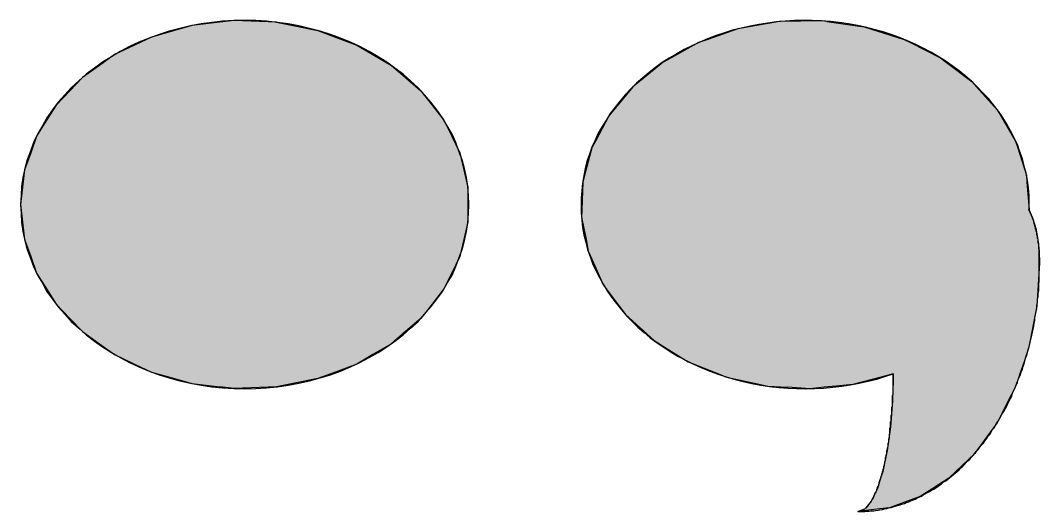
# Model space of a CAD drawing. Extents: x 1329 to 1605, y 497 to 704.
# Drawn here: x 1560.238 to 1561.863, y 501.097 to 501.88 of the extents above; entities that cross this region are included whole.
import ezdxf

# ---------------------------------------------------------------- set-up
doc = ezdxf.new("R2010")
doc.units = 0
doc.layers.add('LSC-DA1', color=7, linetype='CONTINUOUS')

# ---------------------------------------------------------------- blocks, each defined once
blk = doc.blocks.new('*U34')
at = {"layer": 'LSC-DA1', "linetype": 'CONTINUOUS'}
for p, q in [((126.7919, 5.1381), (126.7436, 5.1297)), ((126.8599, 5.1392), (126.7919, 5.1381)), ((126.8675, 5.1381), (126.8599, 5.1392)), ((126.8675, 5.1381), (126.9269, 5.1297)), ((126.7254, 5.1265), (126.6777, 5.1099)), ((126.7436, 5.1297), (126.7254, 5.1265)), ((126.9269, 5.1297), (126.9371, 5.1265)), ((126.9371, 5.1265), (126.9905, 5.1099)), ((126.6628, 5.1047), (126.619, 5.0806)), ((126.6777, 5.1099), (126.6628, 5.1047)), ((126.9905, 5.1099), (127.0007, 5.1047)), ((127.0007, 5.1047), (127.0484, 5.0806)), ((126.6063, 5.0736), (126.5685, 5.0428)), ((126.619, 5.0806), (126.6063, 5.0736)), ((127.0484, 5.0806), (127.0576, 5.0736)), ((127.0576, 5.0736), (127.0984, 5.0428)), ((126.5685, 5.0428), (126.5581, 5.0343)), ((127.0984, 5.0428), (127.1061, 5.0343)), ((126.5581, 5.0343), (126.5279, 4.9979)), ((127.1061, 5.0343), (127.1389, 4.9979)), ((126.5198, 4.9882), (126.4984, 4.9476)), ((126.5279, 4.9979), (126.5198, 4.9882)), ((127.1389, 4.9979), (127.1446, 4.9882)), ((127.1446, 4.9882), (127.1682, 4.9476)), ((126.4984, 4.9476), (126.4928, 4.9369)), ((127.1682, 4.9476), (127.1716, 4.9369)), ((126.4928, 4.9369), (126.4812, 4.8936)), ((127.1716, 4.9369), (127.1854, 4.8936)), ((126.4812, 4.8936), (126.4782, 4.8824)), ((127.1854, 4.8936), (127.1863, 4.8824)), ((126.4782, 4.8824), (126.4768, 4.8392)), ((127.1863, 4.8824), (127.1897, 4.8392)), ((126.4767, 4.8379), (126.4764, 4.8266)), ((126.4764, 4.8266), (126.4768, 4.8242)), ((126.4768, 4.8392), (126.4767, 4.8379)), ((127.1891, 4.8392), (127.1897, 4.8379)), ((127.1898, 4.8379), (127.1891, 4.8392)), ((127.1897, 4.8392), (127.1898, 4.8379)), ((127.1897, 4.8379), (127.1946, 4.8266)), ((127.1946, 4.8266), (127.1956, 4.8242)), ((126.4768, 4.8242), (126.48, 4.8085)), ((126.48, 4.8085), (126.4835, 4.7912)), ((127.1956, 4.8242), (127.2002, 4.8085)), ((127.2002, 4.8085), (127.2037, 4.7912)), ((126.4835, 4.7912), (126.4872, 4.7728)), ((127.2037, 4.7912), (127.2058, 4.7728)), ((126.4872, 4.7728), (126.4875, 4.7715)), ((126.4875, 4.7715), (126.4955, 4.7538)), ((127.2058, 4.7728), (127.2058, 4.7715)), ((127.2058, 4.7715), (127.2065, 4.7538)), ((126.4955, 4.7538), (126.5111, 4.7192)), ((127.2065, 4.7538), (127.2043, 4.7192)), ((126.5111, 4.7192), (126.5364, 4.685)), ((127.2043, 4.7192), (127.2021, 4.685)), ((126.5364, 4.685), (126.5464, 4.6715)), ((127.2021, 4.685), (127.1994, 4.6715)), ((126.5464, 4.6715), (126.592, 4.6301)), ((127.1994, 4.6715), (127.1913, 4.6301)), ((126.592, 4.6301), (126.6111, 4.6183)), ((127.1913, 4.6301), (127.189, 4.6183)), ((126.6111, 4.6183), (126.6464, 4.5966)), ((127.189, 4.6183), (127.1816, 4.5966)), ((126.6464, 4.5966), (126.6949, 4.5772)), ((127.1816, 4.5966), (127.175, 4.5772)), ((126.6949, 4.5772), (126.7075, 4.5721)), ((126.7075, 4.5721), (126.7615, 4.5602)), ((126.954, 4.5721), (126.9086, 4.5602)), ((126.9733, 4.5772), (126.954, 4.5721)), ((126.9732, 4.5721), (126.9728, 4.5602)), ((126.9733, 4.5772), (126.9732, 4.5721)), ((127.1733, 4.5721), (127.1692, 4.5602)), ((127.175, 4.5772), (127.1733, 4.5721)), ((126.7615, 4.5602), (126.7732, 4.5577)), ((126.7732, 4.5577), (126.8045, 4.5558)), ((126.841, 4.5536), (126.8045, 4.5558)), ((126.8632, 4.5558), (126.841, 4.5536)), ((126.8822, 4.5577), (126.8632, 4.5558)), ((126.9086, 4.5602), (126.8822, 4.5577)), ((126.9726, 4.5536), (126.972, 4.5341)), ((126.9727, 4.5558), (126.9726, 4.5536)), ((126.9728, 4.5602), (126.9727, 4.5577)), ((126.9727, 4.5577), (126.9727, 4.5558)), ((127.1666, 4.5536), (127.1566, 4.5341)), ((127.1677, 4.5558), (127.1666, 4.5536)), ((127.1683, 4.5577), (127.1677, 4.5558)), ((127.1692, 4.5602), (127.1683, 4.5577)), ((126.972, 4.5341), (126.9692, 4.4993)), ((127.1566, 4.5341), (127.1387, 4.4993)), ((126.9687, 4.4929), (126.9634, 4.4549)), ((126.9692, 4.4993), (126.9687, 4.4929)), ((127.1341, 4.4929), (127.1063, 4.4549)), ((127.1387, 4.4993), (127.1341, 4.4929)), ((126.9634, 4.4549), (126.9624, 4.4505)), ((127.1063, 4.4549), (127.1031, 4.4505)), ((126.9624, 4.4505), (126.9564, 4.4218)), ((127.1031, 4.4505), (127.0731, 4.4218)), ((126.9564, 4.4218), (126.953, 4.4109)), ((127.0731, 4.4218), (127.0617, 4.4109)), ((126.953, 4.4109), (126.9479, 4.3946)), ((127.0617, 4.4109), (127.0362, 4.3946)), ((126.9479, 4.3946), (126.9417, 4.3817)), ((127.0362, 4.3946), (127.016, 4.3817)), ((126.9382, 4.3744), (126.9293, 4.3638)), ((126.9417, 4.3817), (126.9382, 4.3744)), ((126.9961, 4.3744), (126.9672, 4.3638)), ((127.016, 4.3817), (126.9961, 4.3744)), ((126.952, 4.362), (126.9169, 4.3578)), ((126.9169, 4.3578), (126.9278, 4.362)), ((126.9293, 4.3638), (126.9278, 4.362)), ((126.9672, 4.3638), (126.952, 4.362))]:
    blk.add_line(p, q, dxfattribs=at)
for points in [[(126.7919, 5.1381), (126.7436, 5.1297), (126.9269, 5.1297)], [(126.8599, 5.1392), (126.7919, 5.1381), (126.8675, 5.1381)], [(126.7254, 5.1265), (126.6777, 5.1099), (126.9905, 5.1099)], [(126.7436, 5.1297), (126.7254, 5.1265), (126.9371, 5.1265)], [(126.6628, 5.1047), (126.619, 5.0806), (127.0484, 5.0806)], [(126.6777, 5.1099), (126.6628, 5.1047), (127.0007, 5.1047)], [(126.6063, 5.0736), (126.5685, 5.0428), (127.0984, 5.0428)], [(126.619, 5.0806), (126.6063, 5.0736), (127.0576, 5.0736)], [(126.5685, 5.0428), (126.5581, 5.0343), (127.1061, 5.0343)], [(126.5581, 5.0343), (126.5279, 4.9979), (127.1389, 4.9979)], [(126.5198, 4.9882), (126.4984, 4.9476), (127.1682, 4.9476)], [(126.5279, 4.9979), (126.5198, 4.9882), (127.1446, 4.9882)], [(126.4984, 4.9476), (126.4928, 4.9369), (127.1716, 4.9369)], [(126.4928, 4.9369), (126.4812, 4.8936), (127.1854, 4.8936)], [(126.4812, 4.8936), (126.4782, 4.8824), (127.1863, 4.8824)], [(126.4782, 4.8824), (126.4768, 4.8392), (127.1897, 4.8392)], [(126.4767, 4.8379), (126.4764, 4.8266), (127.1946, 4.8266)], [(126.4764, 4.8266), (126.4768, 4.8242), (127.1956, 4.8242)], [(126.4768, 4.8392), (126.4767, 4.8379), (127.1897, 4.8379)], [(126.4768, 4.8242), (126.48, 4.8085), (127.2002, 4.8085)], [(126.48, 4.8085), (126.4835, 4.7912), (127.2037, 4.7912)], [(126.4835, 4.7912), (126.4872, 4.7728), (127.2058, 4.7728)], [(126.4872, 4.7728), (126.4875, 4.7715), (127.2058, 4.7715)], [(126.4875, 4.7715), (126.4955, 4.7538), (127.2065, 4.7538)], [(126.4955, 4.7538), (126.5111, 4.7192), (127.2043, 4.7192)], [(126.5111, 4.7192), (126.5364, 4.685), (127.2021, 4.685)], [(126.5364, 4.685), (126.5464, 4.6715), (127.1994, 4.6715)], [(126.5464, 4.6715), (126.592, 4.6301), (127.1913, 4.6301)], [(126.592, 4.6301), (126.6111, 4.6183), (127.189, 4.6183)], [(126.6111, 4.6183), (126.6464, 4.5966), (127.1816, 4.5966)], [(126.6464, 4.5966), (126.6949, 4.5772), (127.175, 4.5772)], [(126.6949, 4.5772), (126.7075, 4.5721), (126.954, 4.5721)], [(126.7075, 4.5721), (126.7615, 4.5602), (126.9086, 4.5602)], [(126.9732, 4.5721), (126.9728, 4.5602), (127.1692, 4.5602)], [(126.9733, 4.5772), (126.9732, 4.5721), (127.1733, 4.5721)], [(126.7615, 4.5602), (126.7732, 4.5577), (126.8822, 4.5577)], [(126.7732, 4.5577), (126.8045, 4.5558), (126.8632, 4.5558)], [(126.9726, 4.5536), (126.972, 4.5341), (127.1566, 4.5341)], [(126.9727, 4.5558), (126.9726, 4.5536), (127.1666, 4.5536)], [(126.9728, 4.5602), (126.9727, 4.5577), (127.1683, 4.5577)], [(126.9727, 4.5577), (126.9727, 4.5558), (127.1677, 4.5558)], [(126.972, 4.5341), (126.9692, 4.4993), (127.1387, 4.4993)], [(126.9687, 4.4929), (126.9634, 4.4549), (127.1063, 4.4549)], [(126.9692, 4.4993), (126.9687, 4.4929), (127.1341, 4.4929)], [(126.9634, 4.4549), (126.9624, 4.4505), (127.1031, 4.4505)], [(126.9624, 4.4505), (126.9564, 4.4218), (127.0731, 4.4218)], [(126.9564, 4.4218), (126.953, 4.4109), (127.0617, 4.4109)], [(126.953, 4.4109), (126.9479, 4.3946), (127.0362, 4.3946)], [(126.9479, 4.3946), (126.9417, 4.3817), (127.016, 4.3817)], [(126.9382, 4.3744), (126.9293, 4.3638), (126.9672, 4.3638)], [(126.9417, 4.3817), (126.9382, 4.3744), (126.9961, 4.3744)], [(126.9293, 4.3638), (126.9278, 4.362), (126.952, 4.362)]]:
    blk.add_solid(points, dxfattribs=at)
at = {"layer": 'LSC-DA1', "linetype": 'CONTINUOUS', "extrusion": (0, 0, -1)}
for points in [[(-126.7919, 5.1381), (-126.8675, 5.1381), (-126.9269, 5.1297)], [(-126.7254, 5.1265), (-126.9371, 5.1265), (-126.9905, 5.1099)], [(-126.7436, 5.1297), (-126.9269, 5.1297), (-126.9371, 5.1265)], [(-126.6628, 5.1047), (-127.0007, 5.1047), (-127.0484, 5.0806)], [(-126.6777, 5.1099), (-126.9905, 5.1099), (-127.0007, 5.1047)], [(-126.6063, 5.0736), (-127.0576, 5.0736), (-127.0984, 5.0428)], [(-126.619, 5.0806), (-127.0484, 5.0806), (-127.0576, 5.0736)], [(-126.5685, 5.0428), (-127.0984, 5.0428), (-127.1061, 5.0343)], [(-126.5581, 5.0343), (-127.1061, 5.0343), (-127.1389, 4.9979)], [(-126.5198, 4.9882), (-127.1446, 4.9882), (-127.1682, 4.9476)], [(-126.5279, 4.9979), (-127.1389, 4.9979), (-127.1446, 4.9882)], [(-126.4984, 4.9476), (-127.1682, 4.9476), (-127.1716, 4.9369)], [(-126.4928, 4.9369), (-127.1716, 4.9369), (-127.1854, 4.8936)], [(-126.4812, 4.8936), (-127.1854, 4.8936), (-127.1863, 4.8824)], [(-126.4782, 4.8824), (-127.1863, 4.8824), (-127.1897, 4.8392)], [(-126.4764, 4.8266), (-127.1946, 4.8266), (-127.1956, 4.8242)], [(-126.4767, 4.8379), (-127.1897, 4.8379), (-127.1946, 4.8266)], [(-126.4768, 4.8392), (-127.1891, 4.8392), (-127.1897, 4.8379)], [(-127.1891, 4.8392), (-127.1897, 4.8392), (-127.1898, 4.8379)], [(-126.4768, 4.8242), (-127.1956, 4.8242), (-127.2002, 4.8085)], [(-126.48, 4.8085), (-127.2002, 4.8085), (-127.2037, 4.7912)], [(-126.4835, 4.7912), (-127.2037, 4.7912), (-127.2058, 4.7728)], [(-126.4872, 4.7728), (-127.2058, 4.7728), (-127.2058, 4.7715)], [(-126.4875, 4.7715), (-127.2058, 4.7715), (-127.2065, 4.7538)], [(-126.4955, 4.7538), (-127.2065, 4.7538), (-127.2043, 4.7192)], [(-126.5111, 4.7192), (-127.2043, 4.7192), (-127.2021, 4.685)], [(-126.5364, 4.685), (-127.2021, 4.685), (-127.1994, 4.6715)], [(-126.5464, 4.6715), (-127.1994, 4.6715), (-127.1913, 4.6301)], [(-126.592, 4.6301), (-127.1913, 4.6301), (-127.189, 4.6183)], [(-126.6111, 4.6183), (-127.189, 4.6183), (-127.1816, 4.5966)], [(-126.6464, 4.5966), (-127.1816, 4.5966), (-127.175, 4.5772)], [(-126.6949, 4.5772), (-126.9733, 4.5772), (-126.954, 4.5721)], [(-126.7075, 4.5721), (-126.954, 4.5721), (-126.9086, 4.5602)], [(-126.9732, 4.5721), (-127.1733, 4.5721), (-127.1692, 4.5602)], [(-126.9733, 4.5772), (-127.175, 4.5772), (-127.1733, 4.5721)], [(-126.7615, 4.5602), (-126.9086, 4.5602), (-126.8822, 4.5577)], [(-126.7732, 4.5577), (-126.8822, 4.5577), (-126.8632, 4.5558)], [(-126.8045, 4.5558), (-126.8632, 4.5558), (-126.841, 4.5536)], [(-126.9726, 4.5536), (-127.1666, 4.5536), (-127.1566, 4.5341)], [(-126.9727, 4.5577), (-127.1683, 4.5577), (-127.1677, 4.5558)], [(-126.9727, 4.5558), (-127.1677, 4.5558), (-127.1666, 4.5536)], [(-126.9728, 4.5602), (-127.1692, 4.5602), (-127.1683, 4.5577)], [(-126.972, 4.5341), (-127.1566, 4.5341), (-127.1387, 4.4993)], [(-126.9687, 4.4929), (-127.1341, 4.4929), (-127.1063, 4.4549)], [(-126.9692, 4.4993), (-127.1387, 4.4993), (-127.1341, 4.4929)], [(-126.9634, 4.4549), (-127.1063, 4.4549), (-127.1031, 4.4505)], [(-126.9624, 4.4505), (-127.1031, 4.4505), (-127.0731, 4.4218)], [(-126.9564, 4.4218), (-127.0731, 4.4218), (-127.0617, 4.4109)], [(-126.953, 4.4109), (-127.0617, 4.4109), (-127.0362, 4.3946)], [(-126.9479, 4.3946), (-127.0362, 4.3946), (-127.016, 4.3817)], [(-126.9382, 4.3744), (-126.9961, 4.3744), (-126.9672, 4.3638)], [(-126.9417, 4.3817), (-127.016, 4.3817), (-126.9961, 4.3744)], [(-126.9278, 4.362), (-126.952, 4.362), (-126.9169, 4.3578)], [(-126.9293, 4.3638), (-126.9672, 4.3638), (-126.952, 4.362)]]:
    blk.add_solid(points, dxfattribs=at)
blk = doc.blocks.new('*U35')
at = {"layer": 'LSC-DA1', "linetype": 'CONTINUOUS'}
for p, q in [((125.9, 5.1371), (125.8552, 5.1318)), ((125.9225, 5.1397), (125.9, 5.1371)), ((125.9903, 5.1371), (125.9225, 5.1397)), ((125.9903, 5.1371), (126.0168, 5.1318)), ((125.8276, 5.1239), (125.7911, 5.1135)), ((125.8552, 5.1318), (125.8276, 5.1239)), ((126.0168, 5.1318), (126.0563, 5.1239)), ((126.0563, 5.1239), (126.084, 5.1135)), ((125.7911, 5.1135), (125.7641, 5.1008)), ((126.084, 5.1135), (126.1181, 5.1008)), ((125.7322, 5.0857), (125.708, 5.0684)), ((125.7641, 5.1008), (125.7322, 5.0857)), ((126.1181, 5.1008), (126.1439, 5.0857)), ((126.1439, 5.0857), (126.1734, 5.0684)), ((125.708, 5.0684), (125.6809, 5.0492)), ((126.1734, 5.0684), (126.1958, 5.0492)), ((125.6809, 5.0492), (125.6607, 5.0281)), ((126.1958, 5.0492), (126.2203, 5.0281)), ((125.6607, 5.0281), (125.6389, 5.0053)), ((126.2203, 5.0281), (126.2381, 5.0053)), ((125.6389, 5.0053), (125.6237, 4.9812)), ((126.2381, 5.0053), (126.257, 4.9812)), ((125.6237, 4.9812), (125.6078, 4.9558)), ((126.257, 4.9812), (126.2694, 4.9558)), ((125.6078, 4.9558), (125.5984, 4.9294)), ((126.2694, 4.9558), (126.2822, 4.9294)), ((125.5984, 4.9294), (125.5887, 4.9023)), ((126.2822, 4.9294), (126.2886, 4.9023)), ((125.5887, 4.9023), (125.5855, 4.8747)), ((126.2886, 4.9023), (126.2951, 4.8747)), ((125.5855, 4.8747), (125.5822, 4.8468)), ((126.2951, 4.8747), (126.2951, 4.8468)), ((125.5822, 4.8468), (125.5855, 4.8189)), ((126.2951, 4.8468), (126.2951, 4.8189)), ((125.5855, 4.8189), (125.5887, 4.7913)), ((126.2951, 4.8189), (126.2886, 4.7913)), ((125.5887, 4.7913), (125.5984, 4.7642)), ((126.2886, 4.7913), (126.2822, 4.7642)), ((125.5984, 4.7642), (125.6078, 4.7378)), ((126.2822, 4.7642), (126.2694, 4.7378)), ((125.6078, 4.7378), (125.6237, 4.7124)), ((126.2694, 4.7378), (126.257, 4.7124)), ((125.6237, 4.7124), (125.6389, 4.6883)), ((126.257, 4.7124), (126.2381, 4.6883)), ((125.6389, 4.6883), (125.6607, 4.6655)), ((126.2381, 4.6883), (126.2203, 4.6655)), ((125.6607, 4.6655), (125.6809, 4.6444)), ((126.2203, 4.6655), (126.1958, 4.6444)), ((125.6809, 4.6444), (125.708, 4.6252)), ((126.1958, 4.6444), (126.1734, 4.6252)), ((125.708, 4.6252), (125.7322, 4.6079)), ((126.1734, 4.6252), (126.1439, 4.6079)), ((125.7322, 4.6079), (125.7641, 4.5928)), ((126.1439, 4.6079), (126.1181, 4.5928)), ((125.7641, 4.5928), (125.7911, 4.5801)), ((126.1181, 4.5928), (126.084, 4.5801)), ((125.7911, 4.5801), (125.8276, 4.5697)), ((125.8276, 4.5697), (125.8552, 4.5618)), ((126.0563, 4.5697), (126.0168, 4.5618)), ((126.084, 4.5801), (126.0563, 4.5697)), ((125.8552, 4.5618), (125.9, 4.5565)), ((125.9225, 4.5539), (125.9, 4.5565)), ((125.9903, 4.5565), (125.9225, 4.5539)), ((126.0168, 4.5618), (125.9903, 4.5565))]:
    blk.add_line(p, q, dxfattribs=at)
for points in [[(125.9, 5.1371), (125.8552, 5.1318), (126.0168, 5.1318)], [(125.9225, 5.1397), (125.9, 5.1371), (125.9903, 5.1371)], [(125.8276, 5.1239), (125.7911, 5.1135), (126.084, 5.1135)], [(125.8552, 5.1318), (125.8276, 5.1239), (126.0563, 5.1239)], [(125.7911, 5.1135), (125.7641, 5.1008), (126.1181, 5.1008)], [(125.7322, 5.0857), (125.708, 5.0684), (126.1734, 5.0684)], [(125.7641, 5.1008), (125.7322, 5.0857), (126.1439, 5.0857)], [(125.708, 5.0684), (125.6809, 5.0492), (126.1958, 5.0492)], [(125.6809, 5.0492), (125.6607, 5.0281), (126.2203, 5.0281)], [(125.6607, 5.0281), (125.6389, 5.0053), (126.2381, 5.0053)], [(125.6389, 5.0053), (125.6237, 4.9812), (126.257, 4.9812)], [(125.6237, 4.9812), (125.6078, 4.9558), (126.2694, 4.9558)], [(125.6078, 4.9558), (125.5984, 4.9294), (126.2822, 4.9294)], [(125.5984, 4.9294), (125.5887, 4.9023), (126.2886, 4.9023)], [(125.5887, 4.9023), (125.5855, 4.8747), (126.2951, 4.8747)], [(125.5855, 4.8747), (125.5822, 4.8468), (126.2951, 4.8468)], [(125.5822, 4.8468), (125.5855, 4.8189), (126.2951, 4.8189)], [(125.5855, 4.8189), (125.5887, 4.7913), (126.2886, 4.7913)], [(125.5887, 4.7913), (125.5984, 4.7642), (126.2822, 4.7642)], [(125.5984, 4.7642), (125.6078, 4.7378), (126.2694, 4.7378)], [(125.6078, 4.7378), (125.6237, 4.7124), (126.257, 4.7124)], [(125.6237, 4.7124), (125.6389, 4.6883), (126.2381, 4.6883)], [(125.6389, 4.6883), (125.6607, 4.6655), (126.2203, 4.6655)], [(125.6607, 4.6655), (125.6809, 4.6444), (126.1958, 4.6444)], [(125.6809, 4.6444), (125.708, 4.6252), (126.1734, 4.6252)], [(125.708, 4.6252), (125.7322, 4.6079), (126.1439, 4.6079)], [(125.7322, 4.6079), (125.7641, 4.5928), (126.1181, 4.5928)], [(125.7641, 4.5928), (125.7911, 4.5801), (126.084, 4.5801)], [(125.7911, 4.5801), (125.8276, 4.5697), (126.0563, 4.5697)], [(125.8276, 4.5697), (125.8552, 4.5618), (126.0168, 4.5618)], [(125.8552, 4.5618), (125.9, 4.5565), (125.9903, 4.5565)]]:
    blk.add_solid(points, dxfattribs=at)
at = {"layer": 'LSC-DA1', "linetype": 'CONTINUOUS', "extrusion": (0, 0, -1)}
for points in [[(-125.9, 5.1371), (-125.9903, 5.1371), (-126.0168, 5.1318)], [(-125.8276, 5.1239), (-126.0563, 5.1239), (-126.084, 5.1135)], [(-125.8552, 5.1318), (-126.0168, 5.1318), (-126.0563, 5.1239)], [(-125.7911, 5.1135), (-126.084, 5.1135), (-126.1181, 5.1008)], [(-125.7322, 5.0857), (-126.1439, 5.0857), (-126.1734, 5.0684)], [(-125.7641, 5.1008), (-126.1181, 5.1008), (-126.1439, 5.0857)], [(-125.708, 5.0684), (-126.1734, 5.0684), (-126.1958, 5.0492)], [(-125.6809, 5.0492), (-126.1958, 5.0492), (-126.2203, 5.0281)], [(-125.6607, 5.0281), (-126.2203, 5.0281), (-126.2381, 5.0053)], [(-125.6389, 5.0053), (-126.2381, 5.0053), (-126.257, 4.9812)], [(-125.6237, 4.9812), (-126.257, 4.9812), (-126.2694, 4.9558)], [(-125.6078, 4.9558), (-126.2694, 4.9558), (-126.2822, 4.9294)], [(-125.5984, 4.9294), (-126.2822, 4.9294), (-126.2886, 4.9023)], [(-125.5887, 4.9023), (-126.2886, 4.9023), (-126.2951, 4.8747)], [(-125.5855, 4.8747), (-126.2951, 4.8747), (-126.2951, 4.8468)], [(-125.5822, 4.8468), (-126.2951, 4.8468), (-126.2951, 4.8189)], [(-125.5855, 4.8189), (-126.2951, 4.8189), (-126.2886, 4.7913)], [(-125.5887, 4.7913), (-126.2886, 4.7913), (-126.2822, 4.7642)], [(-125.5984, 4.7642), (-126.2822, 4.7642), (-126.2694, 4.7378)], [(-125.6078, 4.7378), (-126.2694, 4.7378), (-126.257, 4.7124)], [(-125.6237, 4.7124), (-126.257, 4.7124), (-126.2381, 4.6883)], [(-125.6389, 4.6883), (-126.2381, 4.6883), (-126.2203, 4.6655)], [(-125.6607, 4.6655), (-126.2203, 4.6655), (-126.1958, 4.6444)], [(-125.6809, 4.6444), (-126.1958, 4.6444), (-126.1734, 4.6252)], [(-125.708, 4.6252), (-126.1734, 4.6252), (-126.1439, 4.6079)], [(-125.7322, 4.6079), (-126.1439, 4.6079), (-126.1181, 4.5928)], [(-125.7641, 4.5928), (-126.1181, 4.5928), (-126.084, 4.5801)], [(-125.7911, 4.5801), (-126.084, 4.5801), (-126.0563, 4.5697)], [(-125.8276, 4.5697), (-126.0563, 4.5697), (-126.0168, 4.5618)], [(-125.8552, 4.5618), (-126.0168, 4.5618), (-125.9903, 4.5565)], [(-125.9, 4.5565), (-125.9903, 4.5565), (-125.9225, 4.5539)]]:
    blk.add_solid(points, dxfattribs=at)
blk = doc.blocks.new('A$C54134F2F')
at = {"layer": 'LSC-DA1'}
blk.add_line((127.1899, 4.8392), (127.1899, 4.8378), dxfattribs=at)
for points in [[(125.582, 4.8468, 0), (125.583, 4.8324, 0), (125.584, 4.8181, 0), (125.586, 4.8038, 0), (125.589, 4.7896, 0), (125.593, 4.7755, 0), (125.598, 4.7617, 0), (125.603, 4.748, 0), (125.609, 4.7346, 0), (125.617, 4.7214, 0), (125.624, 4.7086, 0), (125.633, 4.696, 0), (125.642, 4.6839, 0), (125.653, 4.6721, 0), (125.663, 4.6608, 0), (125.675, 4.6499, 0), (125.687, 4.6394, 0), (125.7, 4.6295, 0), (125.713, 4.6201, 0), (125.727, 4.6113, 0), (125.741, 4.603, 0), (125.756, 4.5953, 0), (125.771, 4.5882, 0), (125.787, 4.5817, 0), (125.803, 4.5759, 0), (125.819, 4.5707, 0), (125.836, 4.5662, 0), (125.853, 4.5623, 0), (125.87, 4.5592, 0), (125.887, 4.5567, 0), (125.904, 4.555, 0), (125.922, 4.5539, 0), (125.939, 4.5536, 0), (125.957, 4.5539, 0), (125.974, 4.555, 0), (125.992, 4.5567, 0), (126.009, 4.5592, 0), (126.026, 4.5623, 0), (126.043, 4.5662, 0), (126.06, 4.5707, 0), (126.076, 4.5759, 0), (126.092, 4.5817, 0), (126.108, 4.5882, 0), (126.123, 4.5953, 0), (126.138, 4.603, 0), (126.152, 4.6113, 0), (126.166, 4.6201, 0), (126.179, 4.6295, 0), (126.192, 4.6394, 0), (126.204, 4.6499, 0), (126.216, 4.6608, 0), (126.226, 4.6721, 0), (126.236, 4.6839, 0), (126.246, 4.696, 0), (126.255, 4.7086, 0), (126.262, 4.7214, 0), (126.27, 4.7346, 0), (126.276, 4.748, 0), (126.281, 4.7617, 0), (126.286, 4.7755, 0), (126.29, 4.7896, 0), (126.293, 4.8038, 0), (126.295, 4.8181, 0), (126.296, 4.8324, 0), (126.297, 4.8468, 0), (126.296, 4.8612, 0), (126.295, 4.8755, 0), (126.293, 4.8898, 0), (126.29, 4.904, 0), (126.286, 4.9181, 0), (126.281, 4.9319, 0), (126.276, 4.9456, 0), (126.27, 4.959, 0), (126.262, 4.9722, 0), (126.255, 4.985, 0), (126.246, 4.9976, 0), (126.236, 5.0097, 0), (126.226, 5.0215, 0), (126.216, 5.0328, 0), (126.204, 5.0437, 0), (126.192, 5.0542, 0), (126.179, 5.0641, 0), (126.166, 5.0735, 0), (126.152, 5.0823, 0), (126.138, 5.0906, 0), (126.123, 5.0983, 0), (126.108, 5.1054, 0), (126.092, 5.1119, 0), (126.076, 5.1177, 0), (126.06, 5.1229, 0), (126.043, 5.1274, 0), (126.026, 5.1313, 0), (126.009, 5.1344, 0), (125.992, 5.1369, 0), (125.974, 5.1386, 0), (125.957, 5.1397, 0), (125.939, 5.14, 0), (125.922, 5.1397, 0), (125.904, 5.1386, 0), (125.887, 5.1369, 0), (125.87, 5.1344, 0), (125.853, 5.1313, 0), (125.836, 5.1274, 0), (125.819, 5.1229, 0), (125.803, 5.1177, 0), (125.787, 5.1119, 0), (125.771, 5.1054, 0), (125.756, 5.0983, 0), (125.741, 5.0906, 0), (125.727, 5.0823, 0), (125.713, 5.0735, 0), (125.7, 5.0641, 0), (125.687, 5.0542, 0), (125.675, 5.0437, 0), (125.663, 5.0328, 0), (125.653, 5.0215, 0), (125.642, 5.0097, 0), (125.633, 4.9976, 0), (125.624, 4.985, 0), (125.617, 4.9722, 0), (125.609, 4.959, 0), (125.603, 4.9456, 0), (125.598, 4.9319, 0), (125.593, 4.9181, 0), (125.589, 4.904, 0), (125.586, 4.8898, 0), (125.584, 4.8755, 0), (125.583, 4.8612, 0), (125.582, 4.8468, 0)], [(127.19, 4.8379, 0), (127.19, 4.8497, 0), (127.19, 4.8615, 0), (127.189, 4.8732, 0), (127.187, 4.8849, 0), (127.185, 4.8966, 0), (127.182, 4.9082, 0), (127.179, 4.9196, 0), (127.175, 4.931, 0), (127.171, 4.9422, 0), (127.166, 4.9533, 0), (127.16, 4.9642, 0), (127.154, 4.9749, 0), (127.148, 4.9854, 0), (127.141, 4.9957, 0), (127.133, 5.0057, 0), (127.125, 5.0155, 0), (127.116, 5.025, 0), (127.107, 5.0342, 0), (127.098, 5.0431, 0), (127.088, 5.0518, 0), (127.078, 5.06, 0), (127.067, 5.0679, 0), (127.056, 5.0755, 0), (127.045, 5.0827, 0), (127.033, 5.0895, 0), (127.021, 5.0959, 0), (127.009, 5.1019, 0), (126.996, 5.1075, 0), (126.983, 5.1127, 0), (126.97, 5.1175, 0), (126.957, 5.1218, 0), (126.943, 5.1257, 0), (126.929, 5.1291, 0), (126.916, 5.1321, 0), (126.902, 5.1346, 0), (126.887, 5.1366, 0), (126.873, 5.1382, 0), (126.859, 5.1393, 0), (126.844, 5.1399, 0), (126.83, 5.14, 0), (126.816, 5.1397, 0), (126.801, 5.1389, 0), (126.787, 5.1376, 0), (126.773, 5.1359, 0), (126.759, 5.1337, 0), (126.745, 5.131, 0), (126.731, 5.1279, 0), (126.717, 5.1243, 0), (126.704, 5.1203, 0), (126.691, 5.1158, 0), (126.677, 5.1109, 0), (126.665, 5.1056, 0), (126.652, 5.0998, 0), (126.64, 5.0936, 0), (126.628, 5.0871, 0), (126.616, 5.0801, 0), (126.605, 5.0728, 0), (126.594, 5.0651, 0), (126.584, 5.057, 0), (126.574, 5.0487, 0), (126.564, 5.0399, 0), (126.555, 5.0309, 0), (126.546, 5.0216, 0), (126.538, 5.012, 0), (126.53, 5.0021, 0), (126.522, 4.992, 0), (126.516, 4.9816, 0), (126.509, 4.971, 0), (126.503, 4.9603, 0), (126.498, 4.9493, 0), (126.493, 4.9382, 0), (126.489, 4.9269, 0), (126.485, 4.9155, 0), (126.482, 4.904, 0), (126.48, 4.8924, 0), (126.478, 4.8807, 0), (126.477, 4.8689, 0), (126.476, 4.8572, 0), (126.476, 4.8454, 0), (126.476, 4.8336, 0), (126.477, 4.8218, 0), (126.478, 4.8101, 0), (126.48, 4.7984, 0), (126.483, 4.7868, 0), (126.486, 4.7754, 0), (126.49, 4.764, 0), (126.494, 4.7527, 0), (126.499, 4.7416, 0), (126.505, 4.7307, 0), (126.511, 4.72, 0), (126.517, 4.7095, 0), (126.524, 4.6992, 0), (126.532, 4.6891, 0), (126.54, 4.6793, 0), (126.548, 4.6697, 0), (126.557, 4.6605, 0), (126.566, 4.6515, 0), (126.576, 4.6429, 0), (126.586, 4.6346, 0), (126.597, 4.6266, 0), (126.608, 4.619, 0), (126.619, 4.6118, 0), (126.631, 4.6049, 0), (126.643, 4.5984, 0), (126.655, 4.5924, 0), (126.668, 4.5867, 0), (126.681, 4.5815, 0), (126.694, 4.5767, 0), (126.707, 4.5723, 0), (126.721, 4.5684, 0), (126.734, 4.5649, 0), (126.748, 4.5619, 0), (126.762, 4.5593, 0), (126.776, 4.5572, 0), (126.791, 4.5556, 0), (126.805, 4.5544, 0), (126.819, 4.5538, 0), (126.834, 4.5536, 0), (126.848, 4.5538, 0), (126.862, 4.5545, 0), (126.877, 4.5558, 0), (126.891, 4.5575, 0), (126.905, 4.5596, 0), (126.919, 4.5622, 0), (126.933, 4.5653, 0), (126.947, 4.5688, 0), (126.96, 4.5728, 0), (126.973, 4.5772, 0)], [(127.206, 4.7538, 0), (127.206, 4.7545, 0), (127.206, 4.7553, 0), (127.206, 4.7561, 0), (127.206, 4.7568, 0), (127.206, 4.7576, 0), (127.206, 4.7583, 0), (127.206, 4.7591, 0), (127.206, 4.7599, 0), (127.206, 4.7606, 0), (127.206, 4.7614, 0), (127.206, 4.7621, 0), (127.206, 4.7629, 0), (127.206, 4.7637, 0), (127.206, 4.7644, 0), (127.206, 4.7652, 0), (127.206, 4.7659, 0), (127.206, 4.7667, 0), (127.206, 4.7675, 0), (127.206, 4.7682, 0), (127.206, 4.769, 0), (127.206, 4.7697, 0), (127.206, 4.7705, 0), (127.206, 4.7712, 0), (127.206, 4.772, 0), (127.206, 4.7727, 0), (127.206, 4.7735, 0), (127.206, 4.7742, 0), (127.206, 4.775, 0), (127.206, 4.7757, 0), (127.205, 4.7765, 0), (127.205, 4.7772, 0), (127.205, 4.7779, 0), (127.205, 4.7787, 0), (127.205, 4.7794, 0), (127.205, 4.7802, 0), (127.205, 4.7809, 0), (127.205, 4.7816, 0), (127.205, 4.7824, 0), (127.205, 4.7831, 0), (127.205, 4.7839, 0), (127.205, 4.7846, 0), (127.205, 4.7853, 0), (127.204, 4.7861, 0), (127.204, 4.7868, 0), (127.204, 4.7875, 0), (127.204, 4.7882, 0), (127.204, 4.7889, 0), (127.204, 4.7897, 0), (127.204, 4.7904, 0), (127.204, 4.7911, 0), (127.204, 4.7918, 0), (127.203, 4.7925, 0), (127.203, 4.7932, 0), (127.203, 4.794, 0), (127.203, 4.7947, 0), (127.203, 4.7954, 0), (127.203, 4.7961, 0), (127.203, 4.7968, 0), (127.203, 4.7975, 0), (127.202, 4.7982, 0), (127.202, 4.7989, 0), (127.202, 4.7996, 0), (127.202, 4.8003, 0), (127.202, 4.801, 0), (127.202, 4.8017, 0), (127.202, 4.8023, 0), (127.202, 4.803, 0), (127.201, 4.8037, 0), (127.201, 4.8044, 0), (127.201, 4.8051, 0), (127.201, 4.8057, 0), (127.201, 4.8064, 0), (127.201, 4.8071, 0), (127.2, 4.8077, 0), (127.2, 4.8084, 0), (127.2, 4.8091, 0), (127.2, 4.8097, 0), (127.2, 4.8104, 0), (127.2, 4.811, 0), (127.199, 4.8117, 0), (127.199, 4.8123, 0), (127.199, 4.813, 0), (127.199, 4.8136, 0), (127.199, 4.8143, 0), (127.199, 4.8149, 0), (127.198, 4.8155, 0), (127.198, 4.8162, 0), (127.198, 4.8168, 0), (127.198, 4.8174, 0), (127.198, 4.818, 0), (127.197, 4.8187, 0), (127.197, 4.8193, 0), (127.197, 4.8199, 0), (127.197, 4.8205, 0), (127.197, 4.8211, 0), (127.196, 4.8217, 0), (127.196, 4.8223, 0), (127.196, 4.8229, 0), (127.196, 4.8235, 0), (127.196, 4.8241, 0), (127.195, 4.8247, 0), (127.195, 4.8253, 0), (127.195, 4.8258, 0), (127.195, 4.8264, 0), (127.195, 4.827, 0), (127.194, 4.8276, 0), (127.194, 4.8281, 0), (127.194, 4.8287, 0), (127.194, 4.8293, 0), (127.193, 4.8298, 0), (127.193, 4.8304, 0), (127.193, 4.8309, 0), (127.193, 4.8315, 0), (127.193, 4.832, 0), (127.192, 4.8326, 0), (127.192, 4.8331, 0), (127.192, 4.8336, 0), (127.192, 4.8341, 0), (127.191, 4.8347, 0), (127.191, 4.8352, 0), (127.191, 4.8357, 0), (127.191, 4.8362, 0), (127.19, 4.8367, 0), (127.19, 4.8372, 0), (127.19, 4.8377, 0), (127.19, 4.8382, 0), (127.189, 4.8387, 0), (127.189, 4.8392, 0)], [(126.917, 4.3578, 0), (126.92, 4.3579, 0), (126.924, 4.3579, 0), (126.928, 4.3581, 0), (126.931, 4.3583, 0), (126.935, 4.3586, 0), (126.938, 4.3589, 0), (126.942, 4.3593, 0), (126.945, 4.3597, 0), (126.949, 4.3602, 0), (126.952, 4.3608, 0), (126.956, 4.3614, 0), (126.959, 4.3621, 0), (126.963, 4.3628, 0), (126.966, 4.3636, 0), (126.97, 4.3645, 0), (126.973, 4.3654, 0), (126.977, 4.3664, 0), (126.98, 4.3674, 0), (126.984, 4.3685, 0), (126.987, 4.3697, 0), (126.991, 4.3709, 0), (126.994, 4.3722, 0), (126.998, 4.3735, 0), (127.001, 4.3749, 0), (127.004, 4.3763, 0), (127.008, 4.3778, 0), (127.011, 4.3793, 0), (127.014, 4.381, 0), (127.018, 4.3826, 0), (127.021, 4.3844, 0), (127.024, 4.3861, 0), (127.028, 4.388, 0), (127.031, 4.3898, 0), (127.034, 4.3918, 0), (127.038, 4.3938, 0), (127.041, 4.3958, 0), (127.044, 4.3979, 0), (127.047, 4.4001, 0), (127.05, 4.4023, 0), (127.053, 4.4046, 0), (127.057, 4.4069, 0), (127.06, 4.4093, 0), (127.063, 4.4117, 0), (127.066, 4.4142, 0), (127.069, 4.4167, 0), (127.072, 4.4192, 0), (127.075, 4.4219, 0), (127.078, 4.4245, 0), (127.081, 4.4273, 0), (127.084, 4.43, 0), (127.087, 4.4329, 0), (127.089, 4.4357, 0), (127.092, 4.4387, 0), (127.095, 4.4416, 0), (127.098, 4.4446, 0), (127.101, 4.4477, 0), (127.103, 4.4508, 0), (127.106, 4.4539, 0), (127.109, 4.4572, 0), (127.111, 4.4604, 0), (127.114, 4.4637, 0), (127.117, 4.467, 0), (127.119, 4.4704, 0), (127.122, 4.4738, 0), (127.124, 4.4772, 0), (127.127, 4.4807, 0), (127.129, 4.4843, 0), (127.131, 4.4879, 0), (127.134, 4.4915, 0), (127.136, 4.4951, 0), (127.138, 4.4988, 0), (127.141, 4.5026, 0), (127.143, 4.5064, 0), (127.145, 4.5102, 0), (127.147, 4.514, 0), (127.15, 4.5179, 0), (127.152, 4.5218, 0), (127.154, 4.5258, 0), (127.156, 4.5298, 0), (127.158, 4.5338, 0), (127.16, 4.5378, 0), (127.162, 4.5419, 0), (127.163, 4.5461, 0), (127.165, 4.5502, 0), (127.167, 4.5544, 0), (127.169, 4.5586, 0), (127.171, 4.5629, 0), (127.172, 4.5671, 0), (127.174, 4.5714, 0), (127.176, 4.5758, 0), (127.177, 4.5801, 0), (127.179, 4.5845, 0), (127.18, 4.5889, 0), (127.182, 4.5933, 0), (127.183, 4.5978, 0), (127.184, 4.6022, 0), (127.186, 4.6067, 0), (127.187, 4.6113, 0), (127.188, 4.6158, 0), (127.19, 4.6204, 0), (127.191, 4.625, 0), (127.192, 4.6296, 0), (127.193, 4.6342, 0), (127.194, 4.6388, 0), (127.195, 4.6435, 0), (127.196, 4.6482, 0), (127.197, 4.6529, 0), (127.198, 4.6576, 0), (127.199, 4.6623, 0), (127.199, 4.667, 0), (127.2, 4.6718, 0), (127.201, 4.6765, 0), (127.202, 4.6813, 0), (127.202, 4.6861, 0), (127.203, 4.6909, 0), (127.203, 4.6957, 0), (127.204, 4.7005, 0), (127.204, 4.7053, 0), (127.205, 4.7101, 0), (127.205, 4.715, 0), (127.205, 4.7198, 0), (127.206, 4.7246, 0), (127.206, 4.7295, 0), (127.206, 4.7343, 0), (127.206, 4.7392, 0), (127.206, 4.7441, 0), (127.206, 4.7489, 0), (127.206, 4.7538, 0)], [(126.917, 4.3578, 0), (126.918, 4.3578, 0), (126.918, 4.3579, 0), (126.919, 4.358, 0), (126.92, 4.3581, 0), (126.92, 4.3582, 0), (126.921, 4.3584, 0), (126.922, 4.3586, 0), (126.922, 4.3589, 0), (126.923, 4.3591, 0), (126.924, 4.3595, 0), (126.924, 4.3598, 0), (126.925, 4.3602, 0), (126.926, 4.3606, 0), (126.926, 4.361, 0), (126.927, 4.3615, 0), (126.928, 4.362, 0), (126.928, 4.3625, 0), (126.929, 4.3631, 0), (126.93, 4.3637, 0), (126.93, 4.3643, 0), (126.931, 4.365, 0), (126.932, 4.3657, 0), (126.932, 4.3664, 0), (126.933, 4.3672, 0), (126.934, 4.368, 0), (126.934, 4.3688, 0), (126.935, 4.3697, 0), (126.936, 4.3706, 0), (126.936, 4.3715, 0), (126.937, 4.3724, 0), (126.938, 4.3734, 0), (126.938, 4.3744, 0), (126.939, 4.3755, 0), (126.939, 4.3765, 0), (126.94, 4.3776, 0), (126.941, 4.3788, 0), (126.941, 4.3799, 0), (126.942, 4.3811, 0), (126.943, 4.3823, 0), (126.943, 4.3836, 0), (126.944, 4.3849, 0), (126.944, 4.3862, 0), (126.945, 4.3875, 0), (126.946, 4.3888, 0), (126.946, 4.3902, 0), (126.947, 4.3917, 0), (126.947, 4.3931, 0), (126.948, 4.3946, 0), (126.948, 4.3961, 0), (126.949, 4.3976, 0), (126.95, 4.3992, 0), (126.95, 4.4008, 0), (126.951, 4.4024, 0), (126.951, 4.404, 0), (126.952, 4.4057, 0), (126.952, 4.4074, 0), (126.953, 4.4091, 0), (126.953, 4.4108, 0), (126.954, 4.4126, 0), (126.954, 4.4144, 0), (126.955, 4.4162, 0), (126.955, 4.418, 0), (126.956, 4.4199, 0), (126.956, 4.4218, 0), (126.957, 4.4237, 0), (126.957, 4.4256, 0), (126.958, 4.4276, 0), (126.958, 4.4295, 0), (126.959, 4.4315, 0), (126.959, 4.4336, 0), (126.96, 4.4356, 0), (126.96, 4.4377, 0), (126.961, 4.4398, 0), (126.961, 4.4419, 0), (126.961, 4.444, 0), (126.962, 4.4462, 0), (126.962, 4.4483, 0), (126.963, 4.4505, 0), (126.963, 4.4527, 0), (126.963, 4.4549, 0), (126.964, 4.4572, 0), (126.964, 4.4595, 0), (126.965, 4.4617, 0), (126.965, 4.464, 0), (126.965, 4.4663, 0), (126.966, 4.4687, 0), (126.966, 4.471, 0), (126.966, 4.4734, 0), (126.967, 4.4758, 0), (126.967, 4.4782, 0), (126.967, 4.4806, 0), (126.968, 4.483, 0), (126.968, 4.4855, 0), (126.968, 4.4879, 0), (126.968, 4.4904, 0), (126.969, 4.4929, 0), (126.969, 4.4954, 0), (126.969, 4.4979, 0), (126.969, 4.5004, 0), (126.97, 4.5029, 0), (126.97, 4.5055, 0), (126.97, 4.508, 0), (126.97, 4.5106, 0), (126.971, 4.5132, 0), (126.971, 4.5158, 0), (126.971, 4.5184, 0), (126.971, 4.521, 0), (126.971, 4.5236, 0), (126.972, 4.5262, 0), (126.972, 4.5289, 0), (126.972, 4.5315, 0), (126.972, 4.5341, 0), (126.972, 4.5368, 0), (126.972, 4.5395, 0), (126.972, 4.5421, 0), (126.973, 4.5448, 0), (126.973, 4.5475, 0), (126.973, 4.5502, 0), (126.973, 4.5529, 0), (126.973, 4.5556, 0), (126.973, 4.5583, 0), (126.973, 4.561, 0), (126.973, 4.5637, 0), (126.973, 4.5664, 0), (126.973, 4.5691, 0), (126.973, 4.5718, 0), (126.973, 4.5745, 0), (126.973, 4.5772, 0)]]:
    blk.add_polyline3d(points, dxfattribs=at)
at = {"layer": 'LSC-DA1', "linetype": 'CONTINUOUS'}
for name in ['*U35', '*U34']:
    blk.add_blockref(name, (0, 0), dxfattribs=at)

msp = doc.modelspace()

# ---------------------------------------------------------------- block references
at = {"layer": 'LSC-DA1'}
msp.add_blockref('A$C54134F2F', (1434.6562, 496.7395), dxfattribs=at)

doc.saveas('drawing.dxf')
